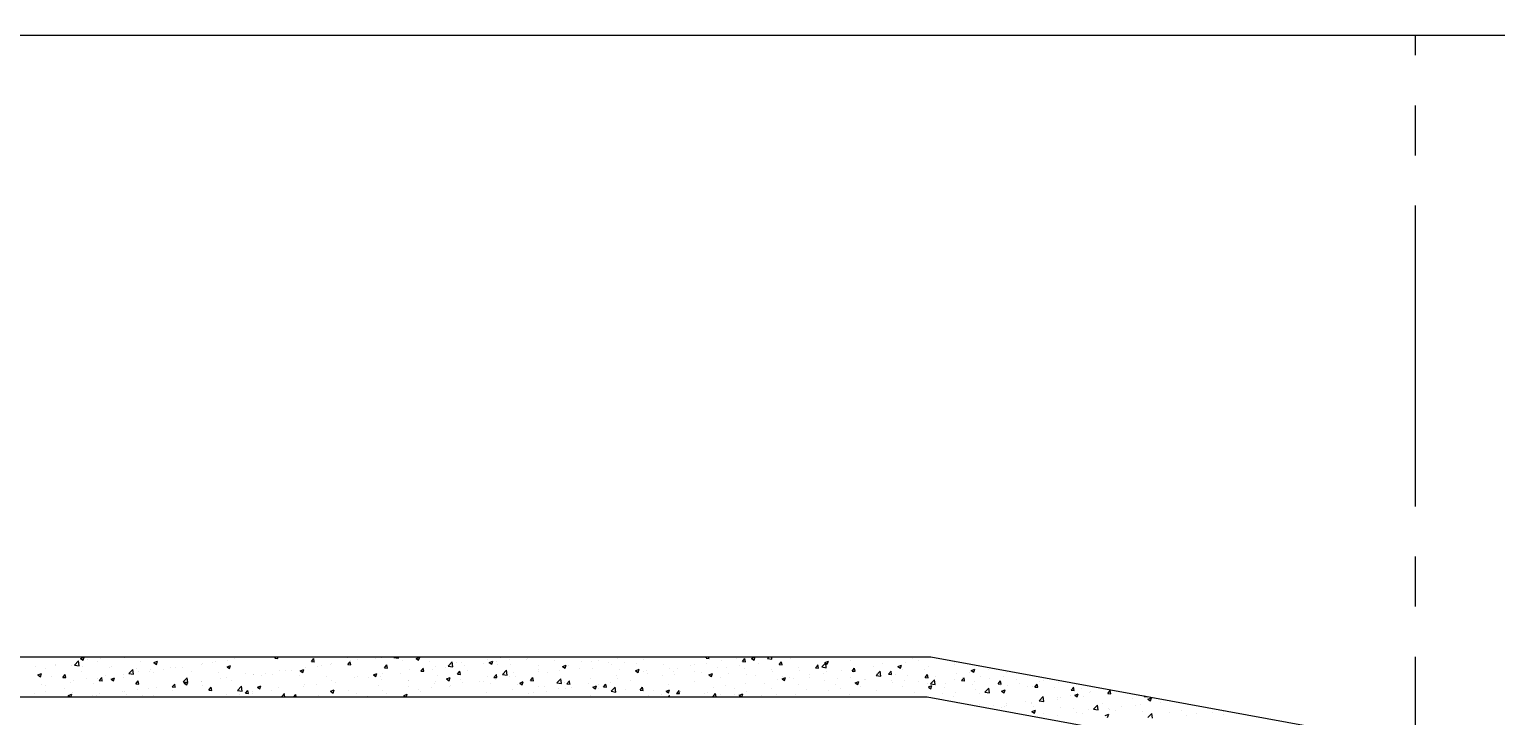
# Model space of a CAD drawing. Header units: millimetres. Extents: x 115500 to 206800, y -6300 to 53700.
# Drawn here: x 143835 to 151150, y 45106 to 48529 of the extents above; entities that cross this region are included whole.
import ezdxf

# ---------------------------------------------------------------- set-up
doc = ezdxf.new("R2010")
doc.units = ezdxf.units.MM
doc.linetypes.add('HT_Grid$0$CENTER2', pattern=[1.125, 0.75, -0.125, 0.125, -0.125])
doc.layers.get('Defpoints').update_dxf_attribs({"color": 151, "lineweight": 9})
for name, color, linetype, lineweight in [('HT_Dim Grid$0$NDC_S_DIM', 1, 'Continuous', 15), ('HT_Grid$0$NDC_S_AXIS', 5, 'HT_Grid$0$CENTER2', 13), ('NDC_S_HATCH MATERIAL', 8, 'Continuous', 13), ('NDC_S_SLAB', 2, 'Continuous', 20)]:
    doc.layers.add(name, color=color, linetype=linetype, lineweight=lineweight)
doc.styles.add('HT_Dim Grid$0$NDC_DIM', font='', dxfattribs={"width": 0.75})
doc.styles.get('HT_Dim Grid$0$NDC_DIM').set_extended_font_data('Dotum')
doc.dimstyles.new('HT_Dim Grid$0$NDC_dim_150', dxfattribs={"dimscale": 150, "dimtxt": 2.5, "dimasz": 1.5, "dimexe": 1.5, "dimexo": 2.5, "dimgap": 1, "dimtad": 1, "dimdec": 0, "dimzin": 0, "dimdsep": 46, "dimtxsty": 'HT_Dim Grid$0$NDC_DIM', "dimblk": 'HT_Dim Grid$0$DIMMARK', "dimcen": 0.09, "dimdle": 1.2, "dimclrd": 1, "dimclre": 1, "dimclrt": 3, "dimadec": 0, "dimazin": 0, "dimtfac": 1, "dimtdec": 0, "dimtix": 1, "dimtofl": 0, "dimtmove": 0, "dimatfit": 3, "dimfxl": 8, "dimfxlon": 1, "dimtolj": 1, "dimtzin": 0, "dimarcsym": 0})

# ---------------------------------------------------------------- blocks, each defined once
blk = doc.blocks.new('HT_Dim Grid$0$DIMMARK')
at = {"layer": 'HT_Dim Grid$0$NDC_S_DIM', "color": 1}
blk.add_line((-1.5, 0), (1, 0), dxfattribs=at)
at = {"layer": 'HT_Dim Grid$0$NDC_S_DIM', "color": 2, "const_width": 0.1}
blk.add_lwpolyline([(-0.424, -0.424), (0.424, 0.424)], dxfattribs=at)
blk = doc.blocks.new('*D52')
at = {"layer": 'Defpoints', "color": 0, "ltscale": 200, "transparency": 16777216}
for p in [(191600, 51300), (130700, 38500), (191600, 38500)]:
    blk.add_point(p, dxfattribs=at)
at = {"layer": 'HT_Dim Grid$0$NDC_S_DIM', "color": 1, "lineweight": -2, "ltscale": 200, "transparency": 16777216}
for p, q in [((130700, 50100), (130700, 51525)), ((191600, 50100), (191600, 51525)), ((130925, 51300), (191375, 51300))]:
    blk.add_line(p, q, dxfattribs=at)
at = {"layer": 'HT_Dim Grid$0$NDC_S_DIM', "color": 1, "lineweight": -2, "ltscale": 200, "transparency": 16777216, "xscale": 225, "yscale": 225, "zscale": 225, "rotation": 180}
blk.add_blockref('HT_Dim Grid$0$DIMMARK', (130700, 51300), dxfattribs=at)
at = {"layer": 'HT_Dim Grid$0$NDC_S_DIM', "color": 1, "lineweight": -2, "ltscale": 200, "transparency": 16777216, "xscale": 225, "yscale": 225, "zscale": 225}
blk.add_blockref('HT_Dim Grid$0$DIMMARK', (191600, 51300), dxfattribs=at)
at = {"layer": 'HT_Dim Grid$0$NDC_S_DIM', "color": 3, "ltscale": 200, "transparency": 16777216, "insert": (161150, 51637.8), "char_height": 375, "attachment_point": 5, "style": 'HT_Dim Grid$0$NDC_DIM'}
blk.add_mtext('\\A1;60900', dxfattribs=at)
blk = doc.blocks.new('*D54')
at = {"layer": 'Defpoints', "color": 0, "ltscale": 200, "transparency": 16777216}
for p in [(150750, 50100), (140350, 38500), (150750, 38500)]:
    blk.add_point(p, dxfattribs=at)
at = {"layer": 'HT_Dim Grid$0$NDC_S_DIM', "color": 1, "lineweight": -2, "ltscale": 200, "transparency": 16777216}
for p, q in [((140350, 48900), (140350, 50325)), ((150750, 48900), (150750, 50325)), ((140575, 50100), (150525, 50100))]:
    blk.add_line(p, q, dxfattribs=at)
at = {"layer": 'HT_Dim Grid$0$NDC_S_DIM', "color": 1, "lineweight": -2, "ltscale": 200, "transparency": 16777216, "xscale": 225, "yscale": 225, "zscale": 225, "rotation": 180}
blk.add_blockref('HT_Dim Grid$0$DIMMARK', (140350, 50100), dxfattribs=at)
at = {"layer": 'HT_Dim Grid$0$NDC_S_DIM', "color": 1, "lineweight": -2, "ltscale": 200, "transparency": 16777216, "xscale": 225, "yscale": 225, "zscale": 225}
blk.add_blockref('HT_Dim Grid$0$DIMMARK', (150750, 50100), dxfattribs=at)
at = {"layer": 'HT_Dim Grid$0$NDC_S_DIM', "color": 3, "ltscale": 200, "transparency": 16777216, "insert": (145550, 50437.8), "char_height": 375, "attachment_point": 5, "style": 'HT_Dim Grid$0$NDC_DIM'}
blk.add_mtext('\\A1;10400', dxfattribs=at)
blk = doc.blocks.new('*D55')
at = {"layer": 'Defpoints', "color": 0, "ltscale": 200, "transparency": 16777216}
for p in [(161150, 50100), (150750, 38500), (161150, 38500)]:
    blk.add_point(p, dxfattribs=at)
at = {"layer": 'HT_Dim Grid$0$NDC_S_DIM', "color": 1, "lineweight": -2, "ltscale": 200, "transparency": 16777216}
for p, q in [((150750, 48900), (150750, 50325)), ((161150, 48900), (161150, 50325)), ((150975, 50100), (160925, 50100))]:
    blk.add_line(p, q, dxfattribs=at)
at = {"layer": 'HT_Dim Grid$0$NDC_S_DIM', "color": 1, "lineweight": -2, "ltscale": 200, "transparency": 16777216, "xscale": 225, "yscale": 225, "zscale": 225, "rotation": 180}
blk.add_blockref('HT_Dim Grid$0$DIMMARK', (150750, 50100), dxfattribs=at)
at = {"layer": 'HT_Dim Grid$0$NDC_S_DIM', "color": 1, "lineweight": -2, "ltscale": 200, "transparency": 16777216, "xscale": 225, "yscale": 225, "zscale": 225}
blk.add_blockref('HT_Dim Grid$0$DIMMARK', (161150, 50100), dxfattribs=at)
at = {"layer": 'HT_Dim Grid$0$NDC_S_DIM', "color": 3, "ltscale": 200, "transparency": 16777216, "insert": (155950, 50437.8), "char_height": 375, "attachment_point": 5, "style": 'HT_Dim Grid$0$NDC_DIM'}
blk.add_mtext('\\A1;10400', dxfattribs=at)

msp = doc.modelspace()

# ---------------------------------------------------------------- linework, layer by layer
at = {"layer": 'Defpoints'}
msp.add_lwpolyline([(120700, 48500), (201600, 48500), (201600, -1100), (120700, -1100)], close=True, dxfattribs=at)
msp.add_lwpolyline([(120700, 48500), (201600, 48500), (201600, -1100), (120700, -1100)], close=True, dxfattribs=at)
at = {"layer": 'HT_Grid$0$NDC_S_AXIS', "ltscale": 2000}
msp.add_line((150750, -1100), (150750, 48500), dxfattribs=at)
at = {"layer": 'NDC_S_HATCH MATERIAL', "linetype": 'Continuous', "ltscale": 100}
for p, q in [((143964, 45357.1), (143964, 45357.1)), ((143964.1, 45363.1), (143964.1, 45363.1)), ((144045.5, 45357.3), (144045.5, 45357.3)), ((144060.7, 45358.5), (144080.5, 45379.2)), ((144060.7, 45358.6), (144083.3, 45355.1)), ((144083.2, 45355), (144080.4, 45379.2)), ((144091.3, 45391), (144109.1, 45397.8)), ((144091.3, 45390.9), (144103.9, 45382.4)), ((144103.9, 45382.4), (144109, 45397.8)), ((144124.5, 45384.2), (144124.5, 45384.2)), ((144177.5, 45376.3), (144177.5, 45376.3)), ((144188.1, 45392.6), (144188.1, 45392.6)), ((144307.9, 45394.2), (144307.9, 45394.2)), ((144391.8, 45375.6), (144391.8, 45375.6)), ((144456.3, 45370.7), (144474.1, 45377.5)), ((144456.3, 45370.6), (144468.9, 45362.1)), ((144468.9, 45362.1), (144474.1, 45377.4)), ((144695.4, 45362.8), (144695.4, 45362.8)), ((144698.1, 45368.3), (144698.1, 45368.3)), ((144749, 45370.7), (144749, 45370.7)), ((144761.7, 45376.7), (144761.7, 45376.7)), ((144821.4, 45350.3), (144839.1, 45357.2)), ((144823.7, 45379.1), (144823.7, 45379.1)), ((144833.9, 45341.7), (144839.1, 45357.1)), ((144857.9, 45389.4), (144857.9, 45389.4)), ((144897.1, 45396.1), (144897.1, 45396.1)), ((144955.7, 45398.1), (144955.7, 45398.1)), ((145059.9, 45392.7), (145066, 45400)), ((145059.9, 45392.7), (145075, 45391.4)), ((145074.7, 45391.3), (145073.1, 45400)), ((145242, 45376.8), (145254.3, 45391.4)), ((145242, 45376.8), (145257.2, 45375.4)), ((145256.9, 45375.4), (145254, 45391.3)), ((145271.7, 45352.5), (145271.7, 45352.5)), ((145290.3, 45358.1), (145290.3, 45358.1)), ((145335.3, 45360.8), (145335.3, 45360.8)), ((145343.2, 45366.8), (145343.2, 45366.8)), ((145424, 45394.8), (145424, 45394.8)), ((145424.2, 45360.8), (145436.5, 45375.4)), ((145424.2, 45360.8), (145439.4, 45359.5)), ((145431.5, 45373.5), (145431.5, 45373.5)), ((145439.1, 45359.4), (145436.2, 45375.4)), ((145438.5, 45383.5), (145438.5, 45383.5)), ((145473.6, 45384.7), (145473.6, 45384.7)), ((145559.6, 45389.1), (145559.6, 45389.1)), ((145591.9, 45394.6), (145591.9, 45394.6)), ((145606.4, 45344.9), (145618.7, 45359.5)), ((145621.3, 45343.5), (145618.4, 45359.4)), ((145653.5, 45395.8), (145657.6, 45400)), ((145653.5, 45395.9), (145676.1, 45392.4)), ((145676, 45392.2), (145675.1, 45400)), ((145695.2, 45383.3), (145695.2, 45383.3)), ((145764.8, 45391.6), (145782.6, 45398.4)), ((145764.8, 45391.5), (145777.4, 45383)), ((145777.4, 45383), (145782.6, 45398.3)), ((145830.8, 45377.6), (145830.8, 45377.6)), ((145861.2, 45353.3), (145861.2, 45353.3)), ((145924.5, 45353.8), (145947.1, 45350.3)), ((145924.6, 45353.7), (145944.4, 45374.3)), ((145947.1, 45350.2), (145944.3, 45374.3)), ((145966.4, 45371.9), (145966.4, 45371.9)), ((145989.5, 45369.6), (145989.5, 45369.6)), ((146005, 45357.6), (146005, 45357.6)), ((146102, 45366.2), (146102, 45366.2)), ((146121.4, 45388.6), (146121.4, 45388.6)), ((146129.8, 45371.1), (146142.5, 45362.6)), ((146129.9, 45371.2), (146147.7, 45378.1)), ((146142.5, 45362.6), (146147.6, 45378)), ((146165.5, 45378.8), (146165.5, 45378.8)), ((146168.6, 45359.1), (146168.6, 45359.1)), ((146184, 45394.5), (146184, 45394.5)), ((146229, 45387.1), (146229, 45387.1)), ((146237.6, 45360.4), (146237.6, 45360.4)), ((146316.8, 45384.5), (146316.8, 45384.5)), ((146319.6, 45388.8), (146319.6, 45388.8)), ((146325.2, 45399.8), (146325.2, 45399.8)), ((146373.2, 45354.7), (146373.2, 45354.7)), ((146455.2, 45383.1), (146455.2, 45383.1)), ((146494.9, 45350.9), (146512.7, 45357.7)), ((146507.5, 45342.3), (146512.6, 45357.6)), ((146508.9, 45357.2), (146508.9, 45357.2)), ((146525.8, 45354.2), (146525.8, 45354.2)), ((146590.8, 45377.4), (146590.8, 45377.4)), ((146639.3, 45375.1), (146639.3, 45375.1)), ((146673.9, 45379.6), (146673.9, 45379.6)), ((146726.4, 45371.6), (146726.4, 45371.6)), ((146739, 45362.9), (146739, 45362.9)), ((146767.6, 45391.4), (146767.6, 45391.4)), ((146802.6, 45371.3), (146802.6, 45371.3)), ((146862, 45365.9), (146862, 45365.9)), ((146898.8, 45383.9), (146898.8, 45383.9)), ((146997.6, 45360.2), (146997.6, 45360.2)), ((147133.2, 45354.4), (147133.2, 45354.4)), ((147155.2, 45360), (147155.2, 45360)), ((147210.8, 45392.5), (147217.1, 45400)), ((147210.8, 45392.5), (147226, 45391.2)), ((147215.3, 45367), (147215.3, 45367)), ((147225.7, 45391.1), (147224.1, 45400)), ((147287.1, 45379.1), (147287.1, 45379.1)), ((147363.4, 45392.4), (147363.4, 45392.4)), ((147376.2, 45355.4), (147376.2, 45355.4)), ((147393, 45376.6), (147405.3, 45391.1)), ((147393, 45376.6), (147408.2, 45375.2)), ((147407.9, 45375.2), (147405, 45391.1)), ((147417.5, 45396.9), (147417.5, 45396.9)), ((147438.3, 45392), (147451, 45383.5)), ((147438.4, 45392.1), (147456.2, 45399)), ((147451, 45383.5), (147456.1, 45398.9)), ((147472.4, 45368.1), (147472.4, 45368.1)), ((147517.3, 45391), (147539.9, 45387.5)), ((147517.4, 45390.9), (147526.1, 45400)), ((147539.9, 45387.4), (147538.5, 45400)), ((147575.2, 45360.6), (147587.4, 45375.2)), ((147575.2, 45360.6), (147590.4, 45359.3)), ((147590.1, 45359.2), (147587.1, 45375.1)), ((147632.8, 45389.2), (147632.8, 45389.2)), ((147696.4, 45397.5), (147696.4, 45397.5)), ((147757.4, 45344.7), (147769.6, 45359.3)), ((147772.3, 45343.3), (147769.3, 45359.2)), ((147788.5, 45348.9), (147808.3, 45369.5)), ((147803.4, 45371.8), (147821.2, 45378.6)), ((147803.4, 45371.7), (147816, 45363.2)), ((147805.1, 45365.6), (147805.1, 45365.6)), ((147811, 45345.4), (147808.2, 45369.5)), ((147816, 45363.2), (147821.1, 45378.5)), ((147933.4, 45381.8), (147933.4, 45381.8)), ((148046, 45352.2), (148046, 45352.2)), ((148093.6, 45368), (148093.6, 45368)), ((148168.4, 45351.4), (148186.2, 45358.3)), ((148181, 45342.8), (148186.2, 45358.2)), ((148206.4, 45373.3), (148206.4, 45373.3)), ((148241.7, 45393.5), (148241.7, 45393.5)), ((148270, 45381.7), (148270, 45381.7)), ((148450.7, 45363.1), (148450.7, 45363.1)), ((148452.8, 45369.5), (148452.8, 45369.5)), ((143867.9, 45350.4), (143867.9, 45350.4)), ((143877.8, 45309), (143890.5, 45300.5)), ((143877.9, 45309.1), (143895.7, 45315.9)), ((143890.5, 45300.5), (143895.6, 45315.8)), ((143917.2, 45341), (143917.2, 45341)), ((143947.4, 45299.4), (143947.4, 45299.4)), ((144002, 45297.3), (144014.2, 45311.9)), ((144002, 45297.3), (144017.2, 45296)), ((144016.9, 45295.9), (144013.9, 45311.8)), ((144057.7, 45284), (144057.7, 45284)), ((144095.6, 45324.8), (144095.6, 45324.8)), ((144099.6, 45351.4), (144099.6, 45351.4)), ((144121.3, 45292.4), (144121.3, 45292.4)), ((144174.4, 45291.8), (144174.4, 45291.8)), ((144184.2, 45281.3), (144196.4, 45295.9)), ((144184.2, 45281.3), (144199.4, 45280)), ((144199.1, 45280), (144196.1, 45295.9)), ((144217.5, 45305.1), (144217.5, 45305.1)), ((144235.2, 45345.6), (144235.2, 45345.6)), ((144242.9, 45288.8), (144260.7, 45295.6)), ((144242.9, 45288.7), (144255.5, 45280.1)), ((144243.7, 45350.2), (144243.7, 45350.2)), ((144255.5, 45280.1), (144260.7, 45295.5)), ((144304.6, 45294.4), (144304.6, 45294.4)), ((144304.8, 45309.6), (144304.8, 45309.6)), ((144331.7, 45316.6), (144354.3, 45313.1)), ((144331.8, 45316.5), (144351.6, 45337.1)), ((144354.3, 45313), (144351.5, 45337.1)), ((144366.4, 45265.4), (144378.6, 45280)), ((144370.8, 45339.9), (144370.8, 45339.9)), ((144377.9, 45326.2), (144377.9, 45326.2)), ((144381.2, 45264), (144378.3, 45279.9)), ((144433.1, 45325.9), (144433.1, 45325.9)), ((144441.5, 45334.6), (144441.5, 45334.6)), ((144452.7, 45319.9), (144452.7, 45319.9)), ((144506.4, 45334.2), (144506.4, 45334.2)), ((144537.7, 45347.2), (144537.7, 45347.2)), ((144565, 45345), (144565, 45345)), ((144600.8, 45345.3), (144600.8, 45345.3)), ((144602.9, 45274.5), (144622.7, 45295.1)), ((144625.4, 45271), (144622.6, 45295.1)), ((144642, 45328.5), (144642, 45328.5)), ((144777.6, 45322.7), (144777.6, 45322.7)), ((144791.1, 45289.2), (144791.1, 45289.2)), ((144820.6, 45294.5), (144820.6, 45294.5)), ((144821.3, 45350.2), (144833.9, 45341.7)), ((144846, 45281.8), (144846, 45281.8)), ((144913.2, 45317), (144913.2, 45317)), ((144951.5, 45310.3), (144951.5, 45310.3)), ((144952.6, 45313.6), (144952.6, 45313.6)), ((144994.1, 45307.3), (144994.1, 45307.3)), ((145015.1, 45318.7), (145015.1, 45318.7)), ((145048.8, 45311.3), (145048.8, 45311.3)), ((145083, 45331.5), (145083, 45331.5)), ((145111.3, 45331.4), (145111.3, 45331.4)), ((145142.2, 45332.7), (145142.2, 45332.7)), ((145184.4, 45305.5), (145184.4, 45305.5)), ((145186.3, 45329.9), (145199, 45321.4)), ((145186.4, 45330), (145204.2, 45336.8)), ((145199, 45321.4), (145204.1, 45336.7)), ((145211.3, 45347.7), (145211.3, 45347.7)), ((145319.9, 45299.8), (145319.9, 45299.8)), ((145340.1, 45282.2), (145340.1, 45282.2)), ((145455.5, 45294.1), (145455.5, 45294.1)), ((145470.5, 45300.1), (145470.5, 45300.1)), ((145525.1, 45294.4), (145525.1, 45294.4)), ((145551.4, 45309.6), (145569.2, 45316.5)), ((145551.4, 45309.6), (145564, 45301)), ((145564, 45301), (145569.2, 45316.4)), ((145588.6, 45302.8), (145588.6, 45302.8)), ((145591.1, 45288.3), (145591.1, 45288.3)), ((145598.8, 45316.4), (145598.8, 45316.4)), ((145606.4, 45344.9), (145621.6, 45343.6)), ((145684.8, 45315.5), (145684.8, 45315.5)), ((145724.2, 45282.8), (145724.2, 45282.8)), ((145726.7, 45282.6), (145726.7, 45282.6)), ((145730.7, 45335.4), (145730.7, 45335.4)), ((145788.6, 45329), (145800.8, 45343.5)), ((145788.6, 45328.9), (145803.8, 45327.6)), ((145803.5, 45327.6), (145800.5, 45343.5)), ((145845.3, 45336.6), (145845.3, 45336.6)), ((145872.4, 45308.3), (145872.4, 45308.3)), ((145908.8, 45345), (145908.8, 45345)), ((145916.4, 45289.3), (145934.2, 45296.1)), ((145916.4, 45289.2), (145929, 45280.7)), ((145929, 45280.7), (145934.2, 45296)), ((145970.8, 45313), (145983, 45327.6)), ((145970.8, 45313), (145986, 45311.7)), ((145985.7, 45311.6), (145982.7, 45327.5)), ((145986.4, 45285), (145986.4, 45285)), ((146020.5, 45333.7), (146020.5, 45333.7)), ((146098.6, 45278.6), (146098.6, 45278.6)), ((146118.3, 45304), (146118.3, 45304)), ((146153, 45297.1), (146165.2, 45311.7)), ((146153, 45297.1), (146168.1, 45295.7)), ((146162.2, 45286.9), (146162.2, 45286.9)), ((146167.8, 45295.7), (146164.9, 45311.6)), ((146195.6, 45311.8), (146218.2, 45308.3)), ((146195.7, 45311.7), (146215.5, 45332.3)), ((146218.2, 45308.2), (146215.4, 45332.3)), ((146229.5, 45303.3), (146229.5, 45303.3)), ((146248.7, 45321.9), (146248.7, 45321.9)), ((146258.4, 45299.6), (146258.4, 45299.6)), ((146335.2, 45281.1), (146347.4, 45295.7)), ((146335.2, 45281.1), (146350.3, 45279.8)), ((146350, 45279.7), (146347.1, 45295.7)), ((146377, 45338.2), (146377, 45338.2)), ((146377.6, 45328.8), (146377.6, 45328.8)), ((146418.8, 45320.7), (146418.8, 45320.7)), ((146466.8, 45269.6), (146486.5, 45290.3)), ((146482.4, 45329.1), (146482.4, 45329.1)), ((146489.3, 45266.1), (146486.5, 45290.2)), ((146494.9, 45350.8), (146507.5, 45342.3)), ((146508.8, 45349), (146508.8, 45349)), ((146517.3, 45265.2), (146529.6, 45279.8)), ((146532.2, 45263.8), (146529.3, 45279.7)), ((146578.6, 45341.8), (146578.6, 45341.8)), ((146636.2, 45290.6), (146636.2, 45290.6)), ((146644.3, 45343.2), (146644.3, 45343.2)), ((146764.5, 45306.8), (146764.5, 45306.8)), ((146770.9, 45290.7), (146770.9, 45290.7)), ((146779.9, 45337.5), (146779.9, 45337.5)), ((146832, 45283.7), (146832, 45283.7)), ((146859.9, 45330.5), (146877.7, 45337.4)), ((146859.9, 45330.5), (146872.5, 45321.9)), ((146872.5, 45321.9), (146877.7, 45337.3)), ((146896.5, 45325.9), (146896.5, 45325.9)), ((146915.5, 45331.8), (146915.5, 45331.8)), ((146919, 45316.2), (146919, 45316.2)), ((146992.4, 45304.9), (146992.4, 45304.9)), ((147026.9, 45343.8), (147026.9, 45343.8)), ((147051.1, 45326.1), (147051.1, 45326.1)), ((147056, 45313.2), (147056, 45313.2)), ((147067.1, 45341.6), (147067.1, 45341.6)), ((147152.2, 45325.9), (147152.2, 45325.9)), ((147186.7, 45320.3), (147186.7, 45320.3)), ((147224.9, 45310.1), (147237.6, 45301.6)), ((147225, 45310.2), (147242.7, 45317)), ((147237.5, 45301.6), (147242.7, 45316.9)), ((147268.7, 45348.7), (147268.7, 45348.7)), ((147284, 45294.5), (147284, 45294.5)), ((147312.6, 45347), (147312.6, 45347)), ((147322.3, 45314.6), (147322.3, 45314.6)), ((147404.3, 45343), (147404.3, 45343)), ((147414.4, 45312.4), (147414.4, 45312.4)), ((147457.9, 45308.9), (147457.9, 45308.9)), ((147539.9, 45337.3), (147539.9, 45337.3)), ((147542.7, 45328.6), (147542.7, 45328.6)), ((147566, 45289), (147566, 45289)), ((147589.9, 45289.8), (147602.6, 45281.2)), ((147590, 45289.9), (147607.8, 45296.7)), ((147593.5, 45303.1), (147593.5, 45303.1)), ((147602.6, 45281.2), (147607.7, 45296.6)), ((147629.6, 45297.4), (147629.6, 45297.4)), ((147649.2, 45291.7), (147649.2, 45291.7)), ((147674.6, 45347.7), (147674.6, 45347.7)), ((147675.5, 45331.5), (147675.5, 45331.5)), ((147725.8, 45310), (147725.8, 45310)), ((147729.1, 45297.4), (147729.1, 45297.4)), ((147757.4, 45344.7), (147772.6, 45343.3)), ((147788.4, 45349), (147811, 45345.5)), ((147797.3, 45317.2), (147797.3, 45317.2)), ((147802, 45281), (147802, 45281)), ((147811.1, 45325.8), (147811.1, 45325.8)), ((147864.7, 45291.7), (147864.7, 45291.7)), ((147886.2, 45331.1), (147886.2, 45331.1)), ((147930.3, 45297.3), (147930.3, 45297.3)), ((147939.6, 45328.7), (147951.8, 45343.3)), ((147939.6, 45328.7), (147954.8, 45327.4)), ((147945.4, 45342.6), (147945.4, 45342.6)), ((147946.7, 45320.1), (147946.7, 45320.1)), ((147949.8, 45339.5), (147949.8, 45339.5)), ((147954.4, 45327.3), (147951.5, 45343.3)), ((148000.3, 45286), (148000.3, 45286)), ((148006.3, 45286.8), (148006.3, 45286.8)), ((148059.5, 45306.8), (148079.3, 45327.5)), ((148059.5, 45307), (148082.1, 45303.4)), ((148062.2, 45316.3), (148062.2, 45316.3)), ((148082.1, 45303.3), (148079.3, 45327.5)), ((148082.3, 45314.3), (148082.3, 45314.3)), ((148121.8, 45312.8), (148134, 45327.4)), ((148121.8, 45312.8), (148136.9, 45311.5)), ((148136.6, 45311.4), (148133.7, 45327.3)), ((148135.8, 45280.2), (148135.8, 45280.2)), ((148154.4, 45312.3), (148154.4, 45312.3)), ((148168.4, 45351.3), (148181, 45342.8)), ((148192.6, 45334.2), (148192.6, 45334.2)), ((148203.1, 45281.5), (148203.1, 45281.5)), ((148217.9, 45308.6), (148217.9, 45308.6)), ((148299.3, 45294.2), (148299.3, 45294.2)), ((148302.6, 45337.7), (148302.6, 45337.7)), ((148303.9, 45296.9), (148316.2, 45311.5)), ((148303.9, 45296.9), (148319.1, 45295.5)), ((148318.8, 45295.5), (148315.9, 45311.4)), ((148320.9, 45350.5), (148320.9, 45350.5)), ((148330.6, 45264.8), (148350.4, 45285.4)), ((148353.2, 45261.3), (148350.3, 45285.4)), ((148353.5, 45302.9), (148353.5, 45302.9)), ((148449.7, 45285), (148449.7, 45285)), ((148459.8, 45315.3), (148459.8, 45315.3)), ((148486.1, 45280.9), (148498.4, 45295.5)), ((148486.1, 45280.9), (148501.3, 45279.6)), ((148489.1, 45297.2), (148489.1, 45297.2)), ((148501, 45279.5), (148498.1, 45295.5)), ((148523.3, 45323.6), (148523.3, 45323.6)), ((148533.4, 45331), (148546.1, 45322.5)), ((148533.5, 45331.1), (148551.3, 45337.9)), ((148546.1, 45322.5), (148551.2, 45337.8)), ((148580.2, 45302.8), (148580.2, 45302.8)), ((148619.5, 45336.3), (148619.5, 45336.3)), ((148624.7, 45291.4), (148624.7, 45291.4)), ((148668.3, 45265), (148680.6, 45279.6)), ((148683.2, 45263.6), (148680.2, 45279.5)), ((148695.8, 45299.6), (148695.8, 45299.6)), ((148708.4, 45319.1), (148708.4, 45319.1)), ((148760.2, 45285.7), (148760.2, 45285.7)), ((148895.8, 45280), (148895.8, 45280)), ((143860.2, 45218.2), (143860.2, 45218.2)), ((143897.3, 45262.9), (143897.3, 45262.9)), ((143914.2, 45256.5), (143914.2, 45256.5)), ((143914.6, 45227.3), (143914.6, 45227.3)), ((144008.3, 45243.6), (144008.3, 45243.6)), ((144029.5, 45206.8), (144047.3, 45213.7)), ((144029.5, 45206.7), (144039.4, 45200)), ((144042.5, 45272.7), (144042.5, 45272.7)), ((144042.7, 45200), (144047.2, 45213.6)), ((144050.2, 45221.6), (144050.2, 45221.6)), ((144156.4, 45269), (144156.4, 45269)), ((144171.3, 45207.2), (144171.3, 45207.2)), ((144185.8, 45215.8), (144185.8, 45215.8)), ((144301.7, 45225.1), (144301.7, 45225.1)), ((144311.1, 45226), (144311.1, 45226)), ((144321.3, 45210.1), (144321.3, 45210.1)), ((144366.4, 45265.4), (144381.5, 45264.1)), ((144374.7, 45234.4), (144374.7, 45234.4)), ((144401.6, 45205.6), (144401.6, 45205.6)), ((144430, 45241.4), (144430, 45241.4)), ((144470.9, 45247), (144470.9, 45247)), ((144548.5, 45249.5), (144560.8, 45264.1)), ((144548.5, 45249.5), (144563.7, 45248.1)), ((144549.7, 45231), (144549.7, 45231)), ((144563.4, 45248.1), (144560.5, 45264)), ((144561.9, 45260.4), (144561.9, 45260.4)), ((144602.8, 45274.6), (144625.4, 45271.1)), ((144607.9, 45268.4), (144625.7, 45275.2)), ((144607.9, 45268.3), (144620.5, 45259.8)), ((144620.5, 45259.8), (144625.7, 45275.1)), ((144631.3, 45268.2), (144631.3, 45268.2)), ((144692.3, 45278.3), (144692.3, 45278.3)), ((144694.9, 45276.5), (144694.9, 45276.5)), ((144697.8, 45256.4), (144697.8, 45256.4)), ((144730.7, 45233.5), (144743, 45248.1)), ((144730.7, 45233.5), (144745.9, 45232.2)), ((144745.6, 45232.1), (144742.7, 45248.1)), ((144817.5, 45210), (144817.5, 45210)), ((144873.9, 45232.5), (144896.5, 45229)), ((144874, 45232.4), (144893.7, 45253)), ((144884.7, 45210.1), (144884.7, 45210.1)), ((144896.5, 45228.9), (144893.7, 45253)), ((144912.9, 45217.6), (144925.2, 45232.2)), ((144912.9, 45217.6), (144928.1, 45216.3)), ((144927.8, 45216.2), (144924.9, 45232.1)), ((144948.2, 45218.5), (144948.2, 45218.5)), ((144949.5, 45229), (144949.5, 45229)), ((144972.9, 45248), (144985.6, 45239.5)), ((144973, 45248.1), (144990.8, 45254.9)), ((144985.6, 45239.5), (144990.7, 45254.8)), ((145044.4, 45231.2), (145044.4, 45231.2)), ((145079.9, 45246.9), (145079.9, 45246.9)), ((145095.1, 45201.7), (145107.3, 45216.2)), ((145110, 45200.3), (145107, 45216.2)), ((145154.3, 45200), (145164.8, 45211)), ((145166, 45200), (145164.7, 45211)), ((145204.9, 45252.3), (145204.9, 45252.3)), ((145208.2, 45263.2), (145208.2, 45263.2)), ((145268.4, 45260.7), (145268.4, 45260.7)), ((145279.9, 45206.6), (145279.9, 45206.6)), ((145338, 45227.7), (145355.8, 45234.6)), ((145338, 45227.6), (145350.6, 45219.1)), ((145350.6, 45219.1), (145355.7, 45234.5)), ((145364.6, 45273.3), (145364.6, 45273.3)), ((145428, 45232), (145428, 45232)), ((145467.4, 45215.6), (145467.4, 45215.6)), ((145576.1, 45257.4), (145576.1, 45257.4)), ((145595.7, 45231.8), (145595.7, 45231.8)), ((145618, 45215.3), (145618, 45215.3)), ((145703, 45207.4), (145720.8, 45214.2)), ((145703, 45207.3), (145713.8, 45200)), ((145716, 45200), (145720.8, 45214.1)), ((145727.7, 45250.9), (145727.7, 45250.9)), ((145778.4, 45236.4), (145778.4, 45236.4)), ((145785.1, 45227.1), (145785.1, 45227.1)), ((145842, 45244.8), (145842, 45244.8)), ((145858.1, 45268.7), (145858.1, 45268.7)), ((145862.3, 45276.9), (145862.3, 45276.9)), ((145933.2, 45252.5), (145933.2, 45252.5)), ((145938.2, 45257.5), (145938.2, 45257.5)), ((145997.9, 45271.2), (145997.9, 45271.2)), ((146081.4, 45277.9), (146081.4, 45277.9)), ((146115.2, 45219.5), (146115.2, 45219.5)), ((146133.5, 45265.4), (146133.5, 45265.4)), ((146245.6, 45237.4), (146245.6, 45237.4)), ((146269.1, 45259.7), (146269.1, 45259.7)), ((146281.4, 45268.9), (146294.1, 45260.3)), ((146281.5, 45269), (146299.3, 45275.8)), ((146294.1, 45260.3), (146299.2, 45275.7)), ((146326.5, 45214.5), (146326.5, 45214.5)), ((146352, 45220.6), (146352, 45220.6)), ((146373.9, 45253.6), (146373.9, 45253.6)), ((146404.7, 45254), (146404.7, 45254)), ((146415.6, 45228.9), (146415.6, 45228.9)), ((146466.7, 45269.7), (146489.3, 45266.2)), ((146474.6, 45239.9), (146474.6, 45239.9)), ((146505.8, 45272.7), (146505.8, 45272.7)), ((146511.8, 45241.6), (146511.8, 45241.6)), ((146517.3, 45265.2), (146532.5, 45263.9)), ((146540.3, 45248.2), (146540.3, 45248.2)), ((146622.8, 45265.3), (146622.8, 45265.3)), ((146633.2, 45206), (146633.2, 45206)), ((146646.5, 45248.6), (146664.3, 45255.4)), ((146646.5, 45248.5), (146659.1, 45240)), ((146659.1, 45240), (146664.3, 45255.4)), ((146672.2, 45262.7), (146672.2, 45262.7)), ((146675.8, 45242.5), (146675.8, 45242.5)), ((146699.5, 45249.3), (146711.8, 45263.8)), ((146699.5, 45249.2), (146714.7, 45247.9)), ((146714.4, 45247.9), (146711.5, 45263.8)), ((146735.8, 45271.1), (146735.8, 45271.1)), ((146737.8, 45227.6), (146757.6, 45248.2)), ((146737.8, 45227.7), (146760.4, 45224.2)), ((146760.4, 45224.1), (146757.5, 45248.2)), ((146761.5, 45222.3), (146761.5, 45222.3)), ((146811.4, 45236.8), (146811.4, 45236.8)), ((146881.7, 45233.3), (146894, 45247.9)), ((146881.7, 45233.3), (146896.9, 45232)), ((146893.4, 45241.3), (146893.4, 45241.3)), ((146896.6, 45231.9), (146893.6, 45247.8)), ((146947, 45231.1), (146947, 45231.1)), ((146989.2, 45213.1), (146989.2, 45213.1)), ((147011.5, 45228.3), (147029.3, 45235.1)), ((147011.5, 45228.2), (147024.1, 45219.7)), ((147022.8, 45200), (147028.7, 45206.2)), ((147023.8, 45259.2), (147023.8, 45259.2)), ((147024.1, 45219.7), (147029.3, 45235)), ((147029.3, 45200), (147028.6, 45206.2)), ((147063.9, 45217.4), (147076.1, 45232)), ((147063.9, 45217.4), (147079.1, 45216)), ((147078.8, 45216), (147075.8, 45231.9)), ((147082.6, 45225.3), (147082.6, 45225.3)), ((147085.4, 45225.7), (147085.4, 45225.7)), ((147152.1, 45275.5), (147152.1, 45275.5)), ((147204.8, 45215.5), (147204.8, 45215.5)), ((147218.2, 45219.6), (147218.2, 45219.6)), ((147245.8, 45246.8), (147245.8, 45246.8)), ((147246.1, 45201.4), (147258.3, 45216)), ((147260.9, 45200), (147258, 45216)), ((147280.9, 45209.9), (147280.9, 45209.9)), ((147309.4, 45255.2), (147309.4, 45255.2)), ((147352.9, 45240.9), (147352.9, 45240.9)), ((147353.8, 45213.9), (147353.8, 45213.9)), ((147376.5, 45207.8), (147388.2, 45200)), ((147376.6, 45207.9), (147394.4, 45214.8)), ((147389.4, 45200), (147394.3, 45214.7)), ((147405.6, 45267.9), (147405.6, 45267.9)), ((147411.3, 45227.8), (147411.3, 45227.8)), ((147489.4, 45208.1), (147489.4, 45208.1)), ((147501, 45266.3), (147501, 45266.3)), ((147539.6, 45244.1), (147539.6, 45244.1)), ((147561.9, 45210.5), (147561.9, 45210.5)), ((147658.9, 45209.8), (147658.9, 45209.8)), ((147671.6, 45263.1), (147671.6, 45263.1)), ((147710, 45236), (147710, 45236)), ((147819.4, 45231), (147819.4, 45231)), ((147858.2, 45261.4), (147858.2, 45261.4)), ((147882.9, 45239.3), (147882.9, 45239.3)), ((147927.2, 45212.7), (147927.2, 45212.7)), ((147955, 45269.5), (147972.8, 45276.3)), ((147955, 45269.4), (147967.6, 45260.9)), ((147967.6, 45260.9), (147972.8, 45276.3)), ((147979.1, 45252), (147979.1, 45252)), ((148059.1, 45231.8), (148059.1, 45231.8)), ((148139.6, 45273.1), (148139.6, 45273.1)), ((148189.5, 45249.7), (148189.5, 45249.7)), ((148251.4, 45223.4), (148251.4, 45223.4)), ((148271.4, 45274.5), (148271.4, 45274.5)), ((148317.8, 45265.9), (148317.8, 45265.9)), ((148320, 45249.1), (148332.6, 45240.6)), ((148320.1, 45249.2), (148337.8, 45256)), ((148330.6, 45264.9), (148353.2, 45261.4)), ((148332.6, 45240.6), (148337.8, 45255.9)), ((148392.9, 45215.1), (148392.9, 45215.1)), ((148399.6, 45248.8), (148399.6, 45248.8)), ((148407, 45268.8), (148407, 45268.8)), ((148456.5, 45223.5), (148456.5, 45223.5)), ((148542.6, 45263), (148542.6, 45263)), ((148547.7, 45274.2), (148547.7, 45274.2)), ((148552.7, 45236.1), (148552.7, 45236.1)), ((148577.1, 45218.3), (148577.1, 45218.3)), ((148601.7, 45222.8), (148621.5, 45243.4)), ((148601.7, 45222.9), (148624.2, 45219.4)), ((148624.2, 45219.3), (148621.4, 45243.4)), ((148668.3, 45265), (148683.5, 45263.6)), ((148678.2, 45257.3), (148678.2, 45257.3)), ((148685, 45228.7), (148697.7, 45220.2)), ((148685.1, 45228.8), (148702.9, 45235.7)), ((148697.7, 45220.2), (148702.8, 45235.6)), ((148705.4, 45234.5), (148705.4, 45234.5)), ((148713.1, 45257.2), (148713.1, 45257.2)), ((148776.7, 45265.6), (148776.7, 45265.6)), ((148813.8, 45251.6), (148813.8, 45251.6)), ((148837.3, 45253.6), (148837.3, 45253.6)), ((148850.5, 45249), (148862.7, 45263.6)), ((148850.5, 45249), (148865.7, 45247.7)), ((148865.4, 45247.7), (148862.4, 45263.6)), ((148872.9, 45278.3), (148872.9, 45278.3)), ((148949.4, 45245.9), (148949.4, 45245.9)), ((148967.7, 45271.5), (148967.7, 45271.5)), ((149030.1, 45207.6), (149030.1, 45207.6)), ((149032.7, 45233.1), (149044.9, 45247.7)), ((149032.7, 45233.1), (149047.9, 45231.8)), ((149047.5, 45231.7), (149044.6, 45247.6)), ((149050.1, 45208.5), (149067.9, 45215.3)), ((149050.1, 45208.4), (149062.7, 45199.9)), ((149062.7, 45199.9), (149067.9, 45215.2)), ((149085, 45240.1), (149085, 45240.1)), ((149126.3, 45220.3), (149126.3, 45220.3)), ((149129.7, 45224.4), (149129.7, 45224.4)), ((149214.9, 45217.2), (149227.1, 45231.8)), ((149214.9, 45217.2), (149230, 45215.8)), ((149220.6, 45234.4), (149220.6, 45234.4)), ((149224.8, 45222.2), (149224.8, 45222.2)), ((149229.7, 45215.8), (149226.8, 45231.7)), ((144150.7, 45204.9), (144150.7, 45204.9)), ((144456.9, 45204.4), (144456.9, 45204.4)), ((145095.1, 45201.6), (145110.3, 45200.3)), ((145289.3, 45200), (145289.2, 45200.2)), ((145289.3, 45200), (145289.5, 45200.3)), ((145521.8, 45202.6), (145521.8, 45202.6)), ((145637, 45201.6), (145637, 45201.6)), ((145983.3, 45200.4), (145983.3, 45200.4)), ((146925.6, 45204.7), (146925.6, 45204.7)), ((147246.1, 45201.4), (147261.3, 45200.1)), ((147440.2, 45200), (147440.2, 45200)), ((147440.4, 45200), (147440.5, 45200.1)), ((147625, 45202.4), (147625, 45202.4)), ((148446.7, 45200.4), (148446.7, 45200.4)), ((148574.1, 45162.3), (148574.1, 45162.3)), ((148646.3, 45157.1), (148646.3, 45157.1)), ((148685.3, 45148.1), (148685.3, 45148.1)), ((148702.3, 45150), (148702.3, 45150)), ((148709.7, 45156.6), (148709.7, 45156.6)), ((148709.9, 45165.4), (148709.9, 45165.4)), ((148806.1, 45178.1), (148806.1, 45178.1)), ((148833.5, 45173.5), (148833.5, 45173.5)), ((148834.2, 45169), (148834.2, 45169)), ((148836.7, 45126.6), (148854.5, 45133.4)), ((148845.3, 45150.9), (148845.3, 45150.9)), ((148849.3, 45118), (148854.4, 45133.3)), ((148872.7, 45180.8), (148895.3, 45177.3)), ((148872.8, 45180.7), (148892.6, 45201.3)), ((148895.3, 45177.2), (148892.5, 45201.3)), ((148964.6, 45186.9), (148964.6, 45186.9)), ((148966.5, 45199.2), (148966.5, 45199.2)), ((148980.9, 45145.1), (148980.9, 45145.1)), ((148981.6, 45198.9), (148981.6, 45198.9)), ((149042.5, 45143.2), (149042.5, 45143.2)), ((149092.9, 45203.2), (149092.9, 45203.2)), ((149116.5, 45139.4), (149116.5, 45139.4)), ((149143.8, 45138.8), (149166.4, 45135.3)), ((149143.9, 45138.7), (149163.6, 45159.3)), ((149166.4, 45135.2), (149163.6, 45159.3)), ((149190.6, 45168.6), (149190.6, 45168.6)), ((149219.9, 45141.2), (149219.9, 45141.2)), ((149221.7, 45137.7), (149221.7, 45137.7)), ((149252.1, 45133.7), (149252.1, 45133.7)), ((149283.5, 45149.6), (149283.5, 45149.6)), ((149338.7, 45194), (149338.7, 45194)), ((149352.2, 45155.6), (149352.2, 45155.6)), ((149379.7, 45162.2), (149379.7, 45162.2)), ((149397, 45201.2), (149399.8, 45204.5)), ((149397, 45201.2), (149412.2, 45199.9)), ((149411.9, 45199.8), (149411.4, 45202.4)), ((149415.1, 45188.1), (149432.9, 45195)), ((149415.1, 45188.1), (149427.7, 45179.5)), ((149427.7, 45179.5), (149432.9, 45194.9)), ((149480.5, 45171.8), (149480.5, 45171.8)), ((148836.7, 45126.5), (148849.3, 45118)), ((148894.3, 45117.7), (148894.3, 45117.7)), ((148963.3, 45107.4), (148963.3, 45107.4)), ((149059.5, 45120.1), (149059.5, 45120.1)), ((149089.8, 45118.6), (149089.8, 45118.6)), ((149201.7, 45106.2), (149219.5, 45113.1)), ((149214.3, 45097.6), (149219.5, 45113)), ((149387.7, 45127.9), (149387.7, 45127.9)), ((149414.9, 45096.6), (149434.7, 45117.3)), ((149437.5, 45093.1), (149434.7, 45117.2)), ((149523.3, 45122.2), (149523.3, 45122.2)), ((149583.8, 45130.6), (149583.8, 45130.6)), ((149609.3, 45106.3), (149609.3, 45106.3)), ((149658.8, 45116.5), (149658.8, 45116.5)), ((149739.7, 45124.2), (149739.7, 45124.2)), ((149793.5, 45125.3), (149793.5, 45125.3)), ((149794.4, 45110.8), (149794.4, 45110.8))]:
    msp.add_line(p, q, dxfattribs=at)
at = {"layer": 'NDC_S_SLAB', "ltscale": 10}
for p, q in [((127322.6, 45400), (148331.8, 45400)), ((148331.8, 45400), (182587.5, 39130)), ((127322.6, 45200), (148313.7, 45200)), ((148313.7, 45200), (179728.3, 39450))]:
    msp.add_line(p, q, dxfattribs=at)

# ---------------------------------------------------------------- dimensions: what is measured, and where the dimension line sits
at = {"layer": 'HT_Dim Grid$0$NDC_S_DIM', "ltscale": 200}
for base, p1, p2, picture, middle in [((191600, 51300), (130700, 38500), (191600, 38500), '*D52', (161150, 51637.8)), ((150750, 50100), (140350, 38500), (150750, 38500), '*D54', (145550, 50437.8)), ((161150, 50100), (150750, 38500), (161150, 38500), '*D55', (155950, 50437.8))]:
    dim = msp.add_linear_dim(base=base, p1=p1, p2=p2, dimstyle='HT_Dim Grid$0$NDC_dim_150', override={"dimtmove": 1}, dxfattribs=at)
    dim.commit()
    dim.dimension.update_dxf_attribs({"geometry": picture, "text_midpoint": middle})

doc.saveas('drawing.dxf')
